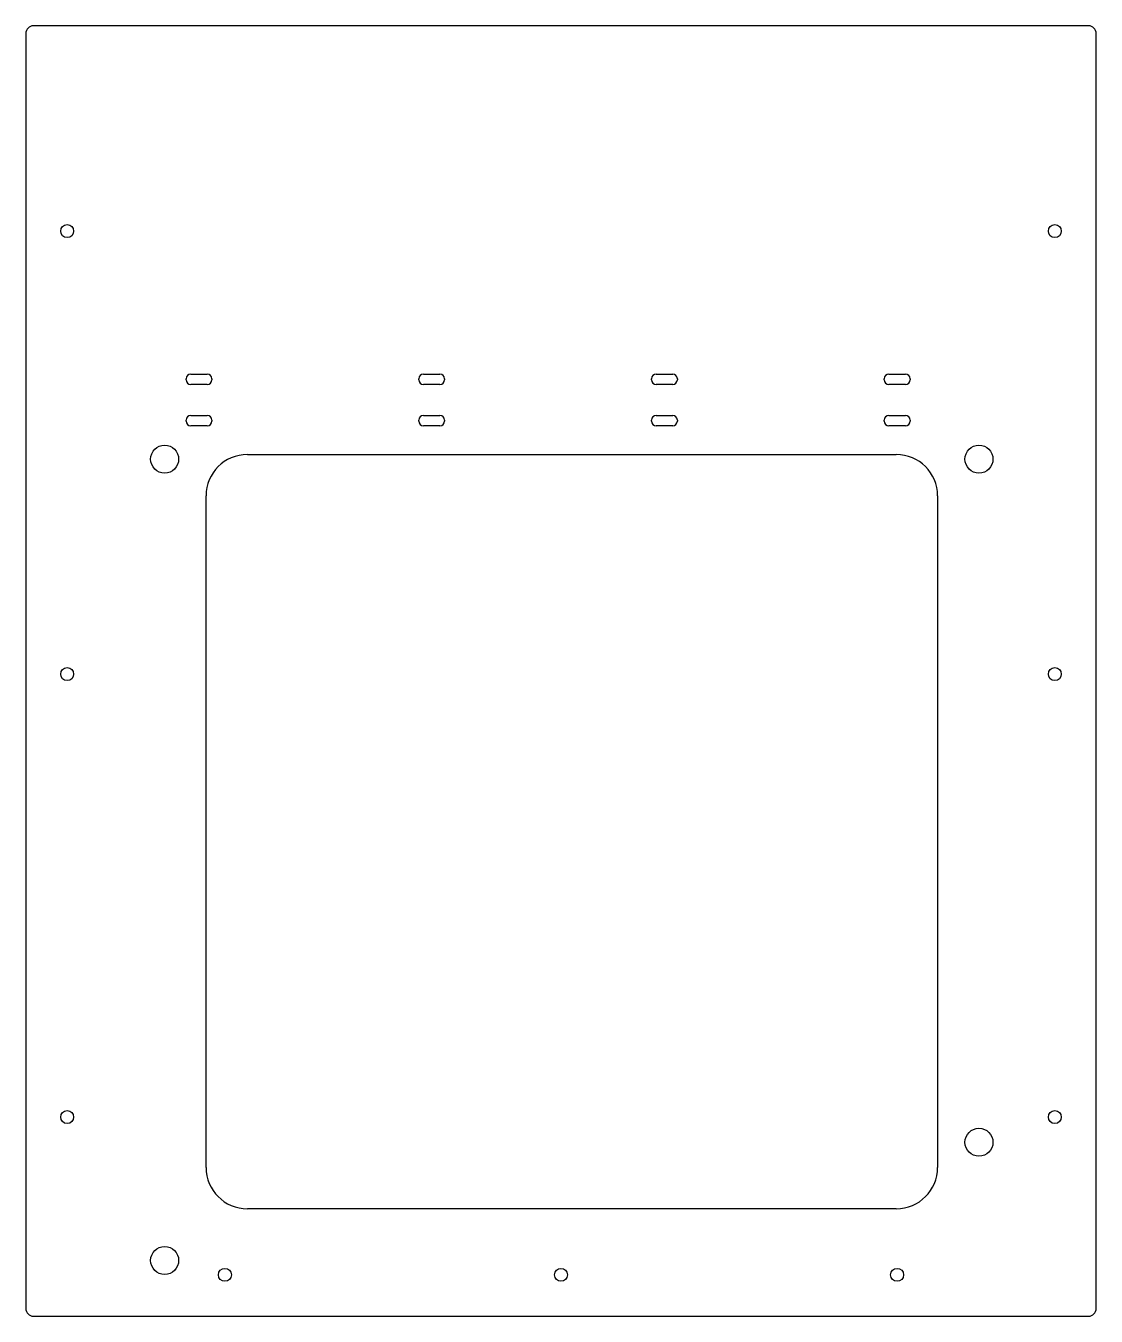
# Model space of a CAD drawing. Header units: millimetres. Extents: x 0 to 207, y 0 to 250.
import ezdxf

# ---------------------------------------------------------------- set-up
doc = ezdxf.new("R2010")
doc.units = ezdxf.units.MM
doc.layers.add('CUT', color=4, linetype='Continuous')
doc.layers.add('OUTLINE', color=7, linetype='Continuous')

msp = doc.modelspace()

# ---------------------------------------------------------------- linework, layer by layer
at = {"layer": 'CUT'}
for p, q in [((31.9, 182.16), (35.1, 182.16)), ((76.9, 182.16), (80.1, 182.16)), ((121.9, 182.16), (125.1, 182.16)), ((166.9, 182.16), (170.1, 182.16)), ((31, 181.06), (31, 181.26)), ((35.1, 180.16), (31.9, 180.16)), ((36, 181.26), (36, 181.06)), ((76, 181.06), (76, 181.26)), ((80.1, 180.16), (76.9, 180.16)), ((81, 181.26), (81, 181.06)), ((121, 181.06), (121, 181.26)), ((125.1, 180.16), (121.9, 180.16)), ((126, 181.26), (126, 181.06)), ((166, 181.06), (166, 181.26)), ((170.1, 180.16), (166.9, 180.16)), ((171, 181.26), (171, 181.06)), ((31, 173.06), (31, 173.26)), ((31.9, 174.16), (35.1, 174.16)), ((35.1, 172.16), (31.9, 172.16)), ((36, 173.26), (36, 173.06)), ((76, 173.06), (76, 173.26)), ((76.9, 174.16), (80.1, 174.16)), ((80.1, 172.16), (76.9, 172.16)), ((81, 173.26), (81, 173.06)), ((121, 173.06), (121, 173.26)), ((121.9, 174.16), (125.1, 174.16)), ((125.1, 172.16), (121.9, 172.16)), ((126, 173.26), (126, 173.06)), ((166, 173.06), (166, 173.26)), ((166.9, 174.16), (170.1, 174.16)), ((170.1, 172.16), (166.9, 172.16)), ((171, 173.26), (171, 173.06)), ((42.85, 166.61), (168.33, 166.61)), ((34.85, 28.77), (34.85, 158.61)), ((176.33, 158.61), (176.33, 28.77)), ((168.33, 20.77), (42.85, 20.77))]:
    msp.add_line(p, q, dxfattribs=at)
for centre, radius in [((8, 209.8), 1.25), ((199, 209.8), 1.25), ((26.85, 165.71), 2.71), ((184.33, 165.71), 2.71), ((8, 124.15), 1.25), ((199, 124.15), 1.25), ((8, 38.5), 1.25), ((199, 38.5), 1.25), ((184.33, 33.63), 2.71), ((26.85, 10.77), 2.71), ((38.5, 8), 1.25), ((103.5, 8), 1.25), ((168.5, 8), 1.25)]:
    msp.add_circle(centre, radius, dxfattribs=at)
for centre, radius, start, end in [((31.9, 181.26), 0.9, 90, 180), ((35.1, 181.26), 0.9, 360, 90), ((76.9, 181.26), 0.9, 90, 180), ((80.1, 181.26), 0.9, 360, 90), ((121.9, 181.26), 0.9, 90, 180), ((125.1, 181.26), 0.9, 360, 90), ((166.9, 181.26), 0.9, 90, 180), ((170.1, 181.26), 0.9, 0, 90), ((31.9, 181.06), 0.9, 180, 270), ((35.1, 181.06), 0.9, 270, 0), ((76.9, 181.06), 0.9, 180, 270), ((80.1, 181.06), 0.9, 270, 0), ((121.9, 181.06), 0.9, 180, 270), ((125.1, 181.06), 0.9, 270, 0), ((166.9, 181.06), 0.9, 180, 270), ((170.1, 181.06), 0.9, 270, 360), ((31.9, 173.26), 0.9, 90, 180), ((31.9, 173.06), 0.9, 180, 270), ((35.1, 173.26), 0.9, 360, 90), ((35.1, 173.06), 0.9, 270, 360), ((76.9, 173.26), 0.9, 90, 180), ((76.9, 173.06), 0.9, 180, 270), ((80.1, 173.26), 0.9, 0, 90), ((80.1, 173.06), 0.9, 270, 360), ((121.9, 173.26), 0.9, 90, 180), ((121.9, 173.06), 0.9, 180, 270), ((125.1, 173.26), 0.9, 360, 90), ((125.1, 173.06), 0.9, 270, 0), ((166.9, 173.26), 0.9, 90, 180), ((166.9, 173.06), 0.9, 180, 270), ((170.1, 173.26), 0.9, 0, 90), ((170.1, 173.06), 0.9, 270, 0), ((42.85, 158.61), 8, 90, 180), ((168.33, 158.61), 8, 0, 90), ((42.85, 28.77), 8, 180, 270), ((168.33, 28.77), 8, 270, 0)]:
    msp.add_arc(centre, radius, start, end, dxfattribs=at)
at = {"layer": 'OUTLINE'}
for p, q in [((205.5, 249.5), (1.5, 249.5)), ((0, 248), (0, 1.5)), ((207, 1.5), (207, 248)), ((1.5, 0), (205.5, 0))]:
    msp.add_line(p, q, dxfattribs=at)
for centre, start, end in [((1.5, 248), 90, 180), ((205.5, 248), 360, 90), ((1.5, 1.5), 180, 270), ((205.5, 1.5), 270, 0)]:
    msp.add_arc(centre, 1.5, start, end, dxfattribs=at)

doc.saveas('drawing.dxf')
